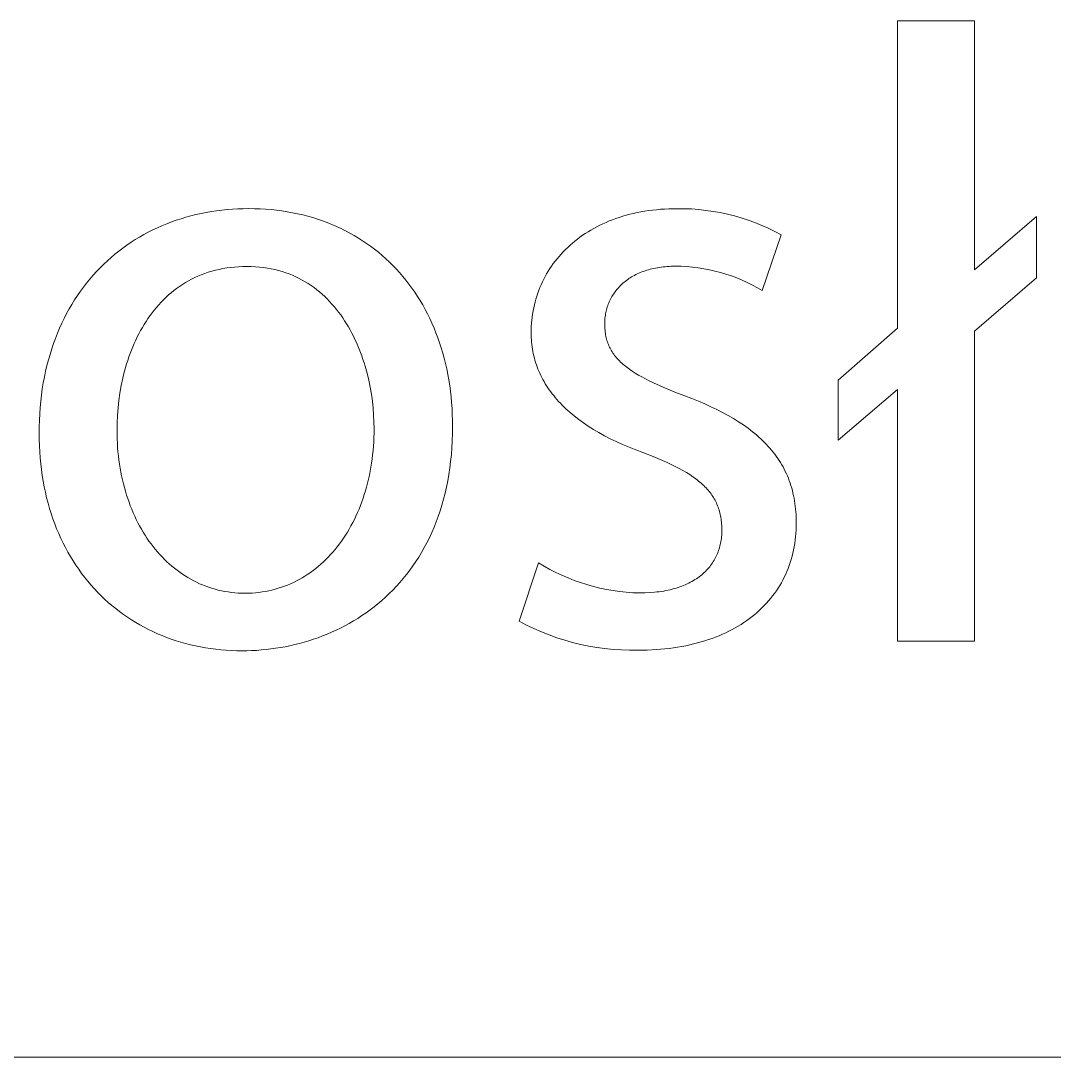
# Model space of a CAD drawing. Header units: millimetres. Extents: x -1519 to 3497, y -297 to 3208.
# Drawn here: x 2521.1 to 2580.5, y -296.8 to -237.2 of the extents above; entities that cross this region are included whole.
import ezdxf

# ---------------------------------------------------------------- set-up
doc = ezdxf.new("R2010")
doc.units = ezdxf.units.MM
doc.header["$MEASUREMENT"] = 0
doc.layers.add('Domyślny', color=7, linetype='Continuous', true_color=0x000000)

msp = doc.modelspace()

# ---------------------------------------------------------------- linework, layer by layer
at = {"layer": 'Domyślny', "color": 18, "lineweight": 15, "true_color": 0x000000}
for p, q in [((2571.491, -254.884), (2571.491, -237.211)), ((2571.491, -237.211), (2575.918, -237.211)), ((2575.918, -237.211), (2575.918, -251.526)), ((2530.897, -248.423), (2531.186, -248.352)), ((2531.186, -248.352), (2531.477, -248.287)), ((2531.477, -248.287), (2531.771, -248.229)), ((2531.771, -248.229), (2532.068, -248.177)), ((2532.068, -248.177), (2532.368, -248.133)), ((2532.368, -248.133), (2532.67, -248.095)), ((2532.67, -248.095), (2532.975, -248.064)), ((2532.975, -248.064), (2533.282, -248.039)), ((2533.282, -248.039), (2533.591, -248.022)), ((2533.591, -248.022), (2533.903, -248.012)), ((2533.903, -248.012), (2534.217, -248.008)), ((2534.217, -248.008), (2534.542, -248.012)), ((2534.542, -248.012), (2534.865, -248.023)), ((2534.865, -248.023), (2535.184, -248.041)), ((2535.184, -248.041), (2535.499, -248.067)), ((2535.499, -248.067), (2535.811, -248.1)), ((2535.811, -248.1), (2536.119, -248.14)), ((2536.119, -248.14), (2536.424, -248.187)), ((2536.424, -248.187), (2536.725, -248.241)), ((2536.725, -248.241), (2537.022, -248.302)), ((2537.022, -248.302), (2537.315, -248.37)), ((2555.904, -248.388), (2556.11, -248.333)), ((2556.11, -248.333), (2556.318, -248.283)), ((2556.318, -248.283), (2556.53, -248.236)), ((2556.53, -248.236), (2556.745, -248.194)), ((2556.745, -248.194), (2556.963, -248.156)), ((2556.963, -248.156), (2557.185, -248.122)), ((2557.185, -248.122), (2557.41, -248.093)), ((2557.41, -248.093), (2557.638, -248.068)), ((2557.638, -248.068), (2557.869, -248.047)), ((2557.869, -248.047), (2558.103, -248.031)), ((2558.103, -248.031), (2558.341, -248.019)), ((2558.341, -248.019), (2558.581, -248.012)), ((2558.581, -248.012), (2558.825, -248.01)), ((2558.825, -248.01), (2559.241, -248.012)), ((2559.241, -248.012), (2559.656, -248.029)), ((2559.656, -248.029), (2560.07, -248.06)), ((2560.07, -248.06), (2560.483, -248.106)), ((2560.483, -248.106), (2560.895, -248.165)), ((2560.895, -248.165), (2561.304, -248.239)), ((2561.304, -248.239), (2561.71, -248.326)), ((2561.71, -248.326), (2562.113, -248.427)), ((2529.233, -248.99), (2529.502, -248.879)), ((2529.502, -248.879), (2529.775, -248.775)), ((2529.775, -248.775), (2530.05, -248.677)), ((2530.05, -248.677), (2530.33, -248.586)), ((2530.33, -248.586), (2530.612, -248.501)), ((2530.612, -248.501), (2530.897, -248.423)), ((2537.315, -248.37), (2537.605, -248.444)), ((2537.605, -248.444), (2537.89, -248.526)), ((2537.89, -248.526), (2538.172, -248.614)), ((2538.172, -248.614), (2538.449, -248.709)), ((2538.449, -248.709), (2538.723, -248.81)), ((2538.723, -248.81), (2538.992, -248.918)), ((2538.992, -248.918), (2539.257, -249.032)), ((2554.212, -249.05), (2554.386, -248.961)), ((2554.386, -248.961), (2554.563, -248.877)), ((2554.563, -248.877), (2554.744, -248.796)), ((2554.744, -248.796), (2554.929, -248.718)), ((2554.929, -248.718), (2555.117, -248.645)), ((2555.117, -248.645), (2555.309, -248.575)), ((2555.309, -248.575), (2555.504, -248.508)), ((2555.504, -248.508), (2555.703, -248.446)), ((2555.703, -248.446), (2555.904, -248.388)), ((2562.113, -248.427), (2562.513, -248.543)), ((2562.513, -248.543), (2562.908, -248.671)), ((2562.908, -248.671), (2563.298, -248.813)), ((2563.298, -248.813), (2563.684, -248.969)), ((2575.918, -251.526), (2579.476, -248.453)), ((2579.476, -248.453), (2579.476, -251.977)), ((2527.944, -249.64), (2528.194, -249.497)), ((2528.194, -249.497), (2528.448, -249.361)), ((2528.448, -249.361), (2528.706, -249.231)), ((2528.706, -249.231), (2528.968, -249.107)), ((2528.968, -249.107), (2529.233, -248.99)), ((2539.257, -249.032), (2539.518, -249.153)), ((2539.518, -249.153), (2539.774, -249.28)), ((2539.774, -249.28), (2540.027, -249.413)), ((2540.027, -249.413), (2540.274, -249.552)), ((2540.274, -249.552), (2540.517, -249.698)), ((2553.243, -249.648), (2553.395, -249.541)), ((2553.395, -249.541), (2553.551, -249.436)), ((2553.551, -249.436), (2553.711, -249.334)), ((2553.711, -249.334), (2553.874, -249.236)), ((2553.874, -249.236), (2554.041, -249.141)), ((2554.041, -249.141), (2554.212, -249.05)), ((2563.684, -248.969), (2564.064, -249.137)), ((2564.805, -249.513), (2563.719, -252.72)), ((2564.064, -249.137), (2564.437, -249.319)), ((2564.437, -249.319), (2564.805, -249.513)), ((2526.984, -250.273), (2527.217, -250.106)), ((2527.217, -250.106), (2527.455, -249.944)), ((2527.455, -249.944), (2527.697, -249.789)), ((2527.697, -249.789), (2527.944, -249.64)), ((2540.517, -249.698), (2540.756, -249.849)), ((2540.756, -249.849), (2540.99, -250.007)), ((2540.99, -250.007), (2541.219, -250.17)), ((2552.538, -250.233), (2552.672, -250.11)), ((2552.672, -250.11), (2552.809, -249.99)), ((2552.809, -249.99), (2552.95, -249.873)), ((2552.95, -249.873), (2553.095, -249.759)), ((2553.095, -249.759), (2553.243, -249.648)), ((2526.309, -250.813), (2526.53, -250.627)), ((2526.53, -250.627), (2526.754, -250.447)), ((2526.754, -250.447), (2526.984, -250.273)), ((2541.219, -250.17), (2541.444, -250.34)), ((2541.444, -250.34), (2541.664, -250.515)), ((2541.664, -250.515), (2541.879, -250.696)), ((2541.879, -250.696), (2542.089, -250.883)), ((2552.044, -250.752), (2552.161, -250.618)), ((2552.161, -250.618), (2552.283, -250.487)), ((2552.283, -250.487), (2552.409, -250.359)), ((2552.409, -250.359), (2552.538, -250.233)), ((2525.677, -251.407), (2525.883, -251.203)), ((2525.883, -251.203), (2526.094, -251.005)), ((2526.094, -251.005), (2526.309, -250.813)), ((2533.637, -251.346), (2533.403, -251.364)), ((2533.874, -251.336), (2533.637, -251.346)), ((2534.117, -251.332), (2533.874, -251.336)), ((2534.359, -251.336), (2534.117, -251.332)), ((2534.597, -251.347), (2534.359, -251.336)), ((2542.089, -250.883), (2542.294, -251.075)), ((2542.294, -251.075), (2542.495, -251.273)), ((2542.495, -251.273), (2542.69, -251.476)), ((2551.515, -251.457), (2551.612, -251.312)), ((2551.612, -251.312), (2551.714, -251.168)), ((2551.714, -251.168), (2551.82, -251.027)), ((2551.82, -251.027), (2551.93, -250.888)), ((2551.93, -250.888), (2552.044, -250.752)), ((2558.132, -251.344), (2558.019, -251.356)), ((2558.247, -251.335), (2558.132, -251.344)), ((2558.364, -251.327), (2558.247, -251.335)), ((2558.482, -251.322), (2558.364, -251.327)), ((2558.603, -251.318), (2558.482, -251.322)), ((2558.725, -251.317), (2558.603, -251.318)), ((2559.053, -251.323), (2558.725, -251.317)), ((2559.381, -251.34), (2559.053, -251.323)), ((2559.708, -251.369), (2559.381, -251.34)), ((2525.089, -252.055), (2525.28, -251.834)), ((2525.28, -251.834), (2525.476, -251.618)), ((2525.476, -251.618), (2525.677, -251.407)), ((2531.301, -251.887), (2531.114, -251.972)), ((2531.492, -251.808), (2531.301, -251.887)), ((2531.688, -251.734), (2531.492, -251.808)), ((2531.887, -251.667), (2531.688, -251.734)), ((2532.091, -251.605), (2531.887, -251.667)), ((2532.299, -251.549), (2532.091, -251.605)), ((2532.512, -251.499), (2532.299, -251.549)), ((2532.728, -251.455), (2532.512, -251.499)), ((2532.949, -251.418), (2532.728, -251.455)), ((2533.174, -251.388), (2532.949, -251.418)), ((2533.403, -251.364), (2533.174, -251.388)), ((2534.831, -251.366), (2534.597, -251.347)), ((2535.06, -251.392), (2534.831, -251.366)), ((2535.285, -251.425), (2535.06, -251.392)), ((2535.505, -251.464), (2535.285, -251.425)), ((2535.72, -251.511), (2535.505, -251.464)), ((2535.931, -251.564), (2535.72, -251.511)), ((2536.138, -251.624), (2535.931, -251.564)), ((2536.34, -251.69), (2536.138, -251.624)), ((2536.538, -251.762), (2536.34, -251.69)), ((2536.732, -251.84), (2536.538, -251.762)), ((2536.921, -251.924), (2536.732, -251.84)), ((2537.106, -252.014), (2536.921, -251.924)), ((2542.69, -251.476), (2542.88, -251.685)), ((2542.88, -251.685), (2543.065, -251.899)), ((2543.065, -251.899), (2543.244, -252.119)), ((2551.165, -252.063), (2551.246, -251.909)), ((2551.246, -251.909), (2551.331, -251.756)), ((2551.331, -251.756), (2551.421, -251.606)), ((2551.421, -251.606), (2551.515, -251.457)), ((2556.209, -251.935), (2556.132, -251.982)), ((2556.288, -251.889), (2556.209, -251.935)), ((2556.368, -251.845), (2556.288, -251.889)), ((2556.451, -251.802), (2556.368, -251.845)), ((2556.535, -251.761), (2556.451, -251.802)), ((2556.621, -251.721), (2556.535, -251.761)), ((2556.709, -251.684), (2556.621, -251.721)), ((2556.799, -251.648), (2556.709, -251.684)), ((2556.891, -251.613), (2556.799, -251.648)), ((2556.984, -251.581), (2556.891, -251.613)), ((2557.079, -251.55), (2556.984, -251.581)), ((2557.177, -251.521), (2557.079, -251.55)), ((2557.275, -251.493), (2557.177, -251.521)), ((2557.376, -251.468), (2557.275, -251.493)), ((2557.479, -251.444), (2557.376, -251.468)), ((2557.583, -251.423), (2557.479, -251.444)), ((2557.689, -251.403), (2557.583, -251.423)), ((2557.797, -251.385), (2557.689, -251.403)), ((2557.907, -251.37), (2557.797, -251.385)), ((2558.019, -251.356), (2557.907, -251.37)), ((2560.034, -251.408), (2559.708, -251.369)), ((2560.358, -251.459), (2560.034, -251.408)), ((2560.681, -251.52), (2560.358, -251.459)), ((2561.001, -251.593), (2560.681, -251.52)), ((2561.318, -251.676), (2561.001, -251.593)), ((2561.633, -251.77), (2561.318, -251.676)), ((2561.944, -251.875), (2561.633, -251.77)), ((2562.251, -251.99), (2561.944, -251.875)), ((2524.547, -252.756), (2524.722, -252.517)), ((2524.722, -252.517), (2524.903, -252.283)), ((2524.903, -252.283), (2525.089, -252.055)), ((2530.238, -252.476), (2530.075, -252.592)), ((2530.405, -252.365), (2530.238, -252.476)), ((2530.576, -252.259), (2530.405, -252.365)), ((2530.751, -252.158), (2530.576, -252.259)), ((2530.93, -252.063), (2530.751, -252.158)), ((2531.114, -251.972), (2530.93, -252.063)), ((2537.286, -252.11), (2537.106, -252.014)), ((2537.463, -252.211), (2537.286, -252.11)), ((2537.635, -252.317), (2537.463, -252.211)), ((2537.803, -252.429), (2537.635, -252.317)), ((2537.967, -252.545), (2537.803, -252.429)), ((2543.244, -252.119), (2543.419, -252.344)), ((2543.419, -252.344), (2543.588, -252.574)), ((2550.946, -252.54), (2551.015, -252.379)), ((2551.015, -252.379), (2551.087, -252.22)), ((2551.087, -252.22), (2551.165, -252.063)), ((2555.47, -252.533), (2555.414, -252.595)), ((2555.527, -252.472), (2555.47, -252.533)), ((2555.587, -252.412), (2555.527, -252.472)), ((2555.648, -252.354), (2555.587, -252.412)), ((2555.712, -252.296), (2555.648, -252.354)), ((2555.777, -252.241), (2555.712, -252.296)), ((2555.844, -252.186), (2555.777, -252.241)), ((2555.914, -252.133), (2555.844, -252.186)), ((2555.985, -252.081), (2555.914, -252.133)), ((2556.058, -252.031), (2555.985, -252.081)), ((2556.132, -251.982), (2556.058, -252.031)), ((2562.554, -252.116), (2562.251, -251.99)), ((2562.853, -252.252), (2562.554, -252.116)), ((2563.147, -252.398), (2562.853, -252.252)), ((2563.436, -252.555), (2563.147, -252.398)), ((2579.476, -251.977), (2575.918, -255.051)), ((2524.213, -253.253), (2524.378, -253.002)), ((2524.378, -253.002), (2524.547, -252.756)), ((2529.464, -253.102), (2529.321, -253.24)), ((2529.611, -252.968), (2529.464, -253.102)), ((2529.762, -252.838), (2529.611, -252.968)), ((2529.917, -252.713), (2529.762, -252.838)), ((2530.075, -252.592), (2529.917, -252.713)), ((2538.126, -252.666), (2537.967, -252.545)), ((2538.282, -252.793), (2538.126, -252.666)), ((2538.433, -252.923), (2538.282, -252.793)), ((2538.581, -253.058), (2538.433, -252.923)), ((2538.724, -253.198), (2538.581, -253.058)), ((2543.588, -252.574), (2543.751, -252.809)), ((2543.751, -252.809), (2543.91, -253.049)), ((2543.91, -253.049), (2544.062, -253.294)), ((2550.714, -253.201), (2550.765, -253.033)), ((2550.765, -253.033), (2550.821, -252.867)), ((2550.821, -252.867), (2550.881, -252.702)), ((2550.881, -252.702), (2550.946, -252.54)), ((2555.079, -253.064), (2555.039, -253.135)), ((2555.121, -252.993), (2555.079, -253.064)), ((2555.165, -252.924), (2555.121, -252.993)), ((2555.211, -252.856), (2555.165, -252.924)), ((2555.258, -252.789), (2555.211, -252.856)), ((2555.308, -252.724), (2555.258, -252.789)), ((2555.36, -252.659), (2555.308, -252.724)), ((2555.414, -252.595), (2555.36, -252.659)), ((2563.719, -252.72), (2563.436, -252.555)), ((2523.902, -253.772), (2524.055, -253.509)), ((2524.055, -253.509), (2524.213, -253.253)), ((2528.915, -253.68), (2528.788, -253.835)), ((2529.047, -253.53), (2528.915, -253.68)), ((2529.182, -253.383), (2529.047, -253.53)), ((2529.321, -253.24), (2529.182, -253.383)), ((2538.863, -253.342), (2538.724, -253.198)), ((2538.998, -253.489), (2538.863, -253.342)), ((2539.13, -253.641), (2538.998, -253.489)), ((2539.257, -253.796), (2539.13, -253.641)), ((2544.062, -253.294), (2544.209, -253.544)), ((2544.209, -253.544), (2544.351, -253.799)), ((2550.551, -253.888), (2550.585, -253.714)), ((2550.585, -253.714), (2550.624, -253.541)), ((2550.624, -253.541), (2550.667, -253.37)), ((2550.667, -253.37), (2550.714, -253.201)), ((2554.815, -253.658), (2554.792, -253.737)), ((2554.841, -253.581), (2554.815, -253.658)), ((2554.869, -253.504), (2554.841, -253.581)), ((2554.899, -253.429), (2554.869, -253.504)), ((2554.931, -253.354), (2554.899, -253.429)), ((2554.965, -253.28), (2554.931, -253.354)), ((2555.001, -253.207), (2554.965, -253.28)), ((2555.039, -253.135), (2555.001, -253.207)), ((2523.479, -254.593), (2523.614, -254.313)), ((2523.614, -254.313), (2523.755, -254.04)), ((2523.755, -254.04), (2523.902, -253.772)), ((2528.429, -254.32), (2528.317, -254.489)), ((2528.545, -254.155), (2528.429, -254.32)), ((2528.664, -253.993), (2528.545, -254.155)), ((2528.788, -253.835), (2528.664, -253.993)), ((2539.38, -253.955), (2539.257, -253.796)), ((2539.5, -254.117), (2539.38, -253.955)), ((2539.615, -254.283), (2539.5, -254.117)), ((2539.727, -254.452), (2539.615, -254.283)), ((2544.351, -253.799), (2544.487, -254.059)), ((2544.487, -254.059), (2544.617, -254.324)), ((2544.617, -254.324), (2544.741, -254.593)), ((2550.476, -254.418), (2550.497, -254.24)), ((2550.497, -254.24), (2550.522, -254.063)), ((2550.522, -254.063), (2550.551, -253.888)), ((2554.682, -254.304), (2554.675, -254.387)), ((2554.692, -254.221), (2554.682, -254.304)), ((2554.703, -254.139), (2554.692, -254.221)), ((2554.717, -254.057), (2554.703, -254.139)), ((2554.732, -253.976), (2554.717, -254.057)), ((2554.75, -253.895), (2554.732, -253.976)), ((2554.77, -253.816), (2554.75, -253.895)), ((2554.792, -253.737), (2554.77, -253.816)), ((2523.227, -255.168), (2523.35, -254.878)), ((2523.35, -254.878), (2523.479, -254.593)), ((2528.104, -254.836), (2528.004, -255.014)), ((2528.209, -254.661), (2528.104, -254.836)), ((2528.317, -254.489), (2528.209, -254.661)), ((2539.835, -254.623), (2539.727, -254.452)), ((2539.939, -254.798), (2539.835, -254.623)), ((2540.039, -254.976), (2539.939, -254.798)), ((2544.741, -254.593), (2544.859, -254.867)), ((2544.859, -254.867), (2544.972, -255.146)), ((2550.442, -254.96), (2550.449, -254.778)), ((2550.449, -254.778), (2550.46, -254.598)), ((2550.46, -254.598), (2550.476, -254.418)), ((2554.667, -254.556), (2554.666, -254.641)), ((2554.666, -254.641), (2554.667, -254.734)), ((2554.67, -254.472), (2554.667, -254.556)), ((2554.667, -254.734), (2554.67, -254.826)), ((2554.675, -254.387), (2554.67, -254.472)), ((2554.67, -254.826), (2554.675, -254.916)), ((2554.675, -254.916), (2554.683, -255.005)), ((2568.084, -257.857), (2571.491, -254.884)), ((2523.001, -255.765), (2523.111, -255.464)), ((2523.111, -255.464), (2523.227, -255.168)), ((2527.813, -255.378), (2527.724, -255.565)), ((2527.907, -255.195), (2527.813, -255.378)), ((2528.004, -255.014), (2527.907, -255.195)), ((2540.136, -255.155), (2540.039, -254.976)), ((2540.229, -255.338), (2540.136, -255.155)), ((2540.318, -255.522), (2540.229, -255.338)), ((2544.972, -255.146), (2545.078, -255.429)), ((2545.078, -255.429), (2545.179, -255.716)), ((2550.44, -255.142), (2550.442, -254.96)), ((2550.441, -255.278), (2550.44, -255.142)), ((2550.446, -255.413), (2550.441, -255.278)), ((2550.453, -255.548), (2550.446, -255.413)), ((2554.683, -255.005), (2554.692, -255.092)), ((2554.692, -255.092), (2554.704, -255.178)), ((2554.704, -255.178), (2554.718, -255.262)), ((2554.718, -255.262), (2554.734, -255.345)), ((2554.734, -255.345), (2554.752, -255.426)), ((2554.752, -255.426), (2554.772, -255.507)), ((2554.772, -255.507), (2554.794, -255.586)), ((2575.918, -255.051), (2575.918, -272.857)), ((2522.8, -256.384), (2522.897, -256.072)), ((2522.897, -256.072), (2523.001, -255.765)), ((2527.556, -255.945), (2527.478, -256.139)), ((2527.638, -255.754), (2527.556, -255.945)), ((2527.724, -255.565), (2527.638, -255.754)), ((2540.403, -255.709), (2540.318, -255.522)), ((2540.485, -255.898), (2540.403, -255.709)), ((2540.563, -256.089), (2540.485, -255.898)), ((2540.638, -256.281), (2540.563, -256.089)), ((2545.179, -255.716), (2545.273, -256.008)), ((2545.273, -256.008), (2545.362, -256.304)), ((2550.464, -255.681), (2550.453, -255.548)), ((2550.478, -255.814), (2550.464, -255.681)), ((2550.494, -255.946), (2550.478, -255.814)), ((2550.514, -256.078), (2550.494, -255.946)), ((2550.537, -256.208), (2550.514, -256.078)), ((2554.794, -255.586), (2554.819, -255.663)), ((2554.819, -255.663), (2554.846, -255.74)), ((2554.846, -255.74), (2554.875, -255.815)), ((2554.875, -255.815), (2554.906, -255.889)), ((2554.906, -255.889), (2554.94, -255.962)), ((2554.94, -255.962), (2554.975, -256.034)), ((2554.975, -256.034), (2555.013, -256.105)), ((2555.013, -256.105), (2555.053, -256.175)), ((2522.626, -257.025), (2522.709, -256.702)), ((2522.709, -256.702), (2522.8, -256.384)), ((2527.332, -256.533), (2527.265, -256.733)), ((2527.403, -256.335), (2527.332, -256.533)), ((2527.478, -256.139), (2527.403, -256.335)), ((2540.709, -256.475), (2540.638, -256.281)), ((2540.776, -256.67), (2540.709, -256.475)), ((2540.84, -256.867), (2540.776, -256.67)), ((2545.362, -256.304), (2545.444, -256.605)), ((2545.444, -256.605), (2545.52, -256.909)), ((2550.563, -256.338), (2550.537, -256.208)), ((2550.592, -256.467), (2550.563, -256.338)), ((2550.624, -256.595), (2550.592, -256.467)), ((2550.659, -256.722), (2550.624, -256.595)), ((2555.053, -256.175), (2555.096, -256.244)), ((2555.096, -256.244), (2555.14, -256.312)), ((2555.14, -256.312), (2555.187, -256.379)), ((2555.187, -256.379), (2555.236, -256.445)), ((2555.236, -256.445), (2555.288, -256.51)), ((2555.288, -256.51), (2555.341, -256.575)), ((2555.341, -256.575), (2555.397, -256.638)), ((2555.397, -256.638), (2555.455, -256.701)), ((2555.455, -256.701), (2555.516, -256.763)), ((2522.549, -257.353), (2522.626, -257.025)), ((2527.14, -257.138), (2527.084, -257.343)), ((2527.201, -256.935), (2527.14, -257.138)), ((2527.265, -256.733), (2527.201, -256.935)), ((2540.9, -257.065), (2540.84, -256.867)), ((2541.011, -257.463), (2540.9, -257.065)), ((2545.52, -256.909), (2545.589, -257.218)), ((2545.589, -257.218), (2545.653, -257.531)), ((2550.698, -256.849), (2550.659, -256.722)), ((2550.739, -256.974), (2550.698, -256.849)), ((2550.783, -257.099), (2550.739, -256.974)), ((2550.831, -257.223), (2550.783, -257.099)), ((2550.882, -257.346), (2550.831, -257.223)), ((2555.516, -256.763), (2555.578, -256.825)), ((2555.578, -256.825), (2555.644, -256.885)), ((2555.644, -256.885), (2555.711, -256.945)), ((2555.711, -256.945), (2555.781, -257.005)), ((2555.781, -257.005), (2555.853, -257.064)), ((2555.853, -257.064), (2555.927, -257.122)), ((2555.927, -257.122), (2556.004, -257.18)), ((2556.004, -257.18), (2556.083, -257.237)), ((2556.083, -257.237), (2556.248, -257.35)), ((2522.415, -258.025), (2522.478, -257.686)), ((2522.478, -257.686), (2522.549, -257.353)), ((2526.981, -257.758), (2526.892, -258.178)), ((2527.031, -257.55), (2526.981, -257.758)), ((2527.084, -257.343), (2527.031, -257.55)), ((2541.107, -257.864), (2541.011, -257.463)), ((2541.191, -258.267), (2541.107, -257.864)), ((2545.653, -257.531), (2545.709, -257.848)), ((2545.709, -257.848), (2545.76, -258.168)), ((2550.936, -257.468), (2550.882, -257.346)), ((2550.992, -257.59), (2550.936, -257.468)), ((2551.052, -257.71), (2550.992, -257.59)), ((2551.116, -257.83), (2551.052, -257.71)), ((2551.182, -257.948), (2551.116, -257.83)), ((2556.248, -257.35), (2556.422, -257.462)), ((2556.422, -257.462), (2556.607, -257.572)), ((2556.607, -257.572), (2556.8, -257.681)), ((2556.8, -257.681), (2557.004, -257.789)), ((2557.004, -257.789), (2557.217, -257.897)), ((2557.217, -257.897), (2557.672, -258.112)), ((2568.084, -261.314), (2568.084, -257.857)), ((2522.311, -258.718), (2522.359, -258.369)), ((2522.359, -258.369), (2522.415, -258.025)), ((2526.892, -258.178), (2526.818, -258.602)), ((2541.26, -258.67), (2541.191, -258.267)), ((2545.76, -258.168), (2545.804, -258.493)), ((2545.804, -258.493), (2545.841, -258.822)), ((2551.251, -258.066), (2551.182, -257.948)), ((2551.324, -258.183), (2551.251, -258.066)), ((2551.4, -258.299), (2551.324, -258.183)), ((2551.479, -258.414), (2551.4, -258.299)), ((2551.561, -258.528), (2551.479, -258.414)), ((2557.672, -258.112), (2558.167, -258.327)), ((2558.167, -258.327), (2558.701, -258.545)), ((2571.491, -258.408), (2568.084, -261.314)), ((2571.491, -272.857), (2571.491, -258.408)), ((2522.235, -259.432), (2522.269, -259.073)), ((2522.269, -259.073), (2522.311, -258.718)), ((2526.757, -259.03), (2526.71, -259.459)), ((2526.818, -258.602), (2526.757, -259.03)), ((2541.317, -259.073), (2541.26, -258.67)), ((2541.361, -259.473), (2541.317, -259.073)), ((2545.841, -258.822), (2545.871, -259.154)), ((2551.646, -258.641), (2551.561, -258.528)), ((2551.734, -258.754), (2551.646, -258.641)), ((2551.826, -258.865), (2551.734, -258.754)), ((2551.92, -258.975), (2551.826, -258.865)), ((2552.018, -259.085), (2551.92, -258.975)), ((2552.119, -259.193), (2552.018, -259.085)), ((2558.701, -258.545), (2559.276, -258.767)), ((2559.276, -258.767), (2559.666, -258.918)), ((2559.666, -258.918), (2560.044, -259.071)), ((2560.044, -259.071), (2560.41, -259.228)), ((2522.208, -259.796), (2522.235, -259.432)), ((2526.71, -259.459), (2526.677, -259.89)), ((2541.392, -259.871), (2541.361, -259.473)), ((2545.871, -259.154), (2545.895, -259.49)), ((2545.895, -259.49), (2545.912, -259.829)), ((2552.223, -259.3), (2552.119, -259.193)), ((2552.331, -259.407), (2552.223, -259.3)), ((2552.441, -259.512), (2552.331, -259.407)), ((2552.555, -259.616), (2552.441, -259.512)), ((2552.672, -259.72), (2552.555, -259.616)), ((2560.41, -259.228), (2560.764, -259.389)), ((2560.764, -259.389), (2561.106, -259.554)), ((2561.106, -259.554), (2561.436, -259.722)), ((2522.177, -260.541), (2522.189, -260.166)), ((2522.189, -260.166), (2522.208, -259.796)), ((2526.677, -259.89), (2526.657, -260.322)), ((2541.41, -260.265), (2541.392, -259.871)), ((2541.416, -260.653), (2541.41, -260.265)), ((2545.912, -259.829), (2545.923, -260.173)), ((2545.923, -260.173), (2545.926, -260.519)), ((2552.792, -259.822), (2552.672, -259.72)), ((2552.916, -259.923), (2552.792, -259.822)), ((2553.172, -260.123), (2552.916, -259.923)), ((2553.442, -260.318), (2553.172, -260.123)), ((2561.436, -259.722), (2561.753, -259.895)), ((2561.753, -259.895), (2562.058, -260.072)), ((2562.058, -260.072), (2562.351, -260.254)), ((2562.351, -260.254), (2562.632, -260.44)), ((2522.173, -260.92), (2522.177, -260.541)), ((2526.657, -260.322), (2526.65, -260.753)), ((2526.65, -260.753), (2526.652, -261.002)), ((2541.414, -260.909), (2541.416, -260.653)), ((2545.926, -260.519), (2545.922, -260.936)), ((2553.724, -260.509), (2553.442, -260.318)), ((2554.019, -260.695), (2553.724, -260.509)), ((2554.328, -260.878), (2554.019, -260.695)), ((2562.632, -260.44), (2562.901, -260.632)), ((2562.901, -260.632), (2563.031, -260.729)), ((2563.031, -260.729), (2563.157, -260.828)), ((2563.157, -260.828), (2563.281, -260.928)), ((2522.177, -261.278), (2522.173, -260.92)), ((2522.188, -261.632), (2522.177, -261.278)), ((2526.652, -261.002), (2526.659, -261.249)), ((2526.659, -261.249), (2526.67, -261.494)), ((2541.379, -261.662), (2541.395, -261.413)), ((2541.395, -261.413), (2541.407, -261.162)), ((2541.407, -261.162), (2541.414, -260.909)), ((2545.908, -261.346), (2545.886, -261.748)), ((2545.922, -260.936), (2545.908, -261.346)), ((2554.649, -261.055), (2554.328, -260.878)), ((2554.984, -261.228), (2554.649, -261.055)), ((2555.331, -261.397), (2554.984, -261.228)), ((2555.692, -261.561), (2555.331, -261.397)), ((2563.281, -260.928), (2563.401, -261.03)), ((2563.401, -261.03), (2563.519, -261.132)), ((2563.519, -261.132), (2563.633, -261.237)), ((2563.633, -261.237), (2563.744, -261.342)), ((2563.744, -261.342), (2563.852, -261.449)), ((2563.852, -261.449), (2563.958, -261.557)), ((2522.206, -261.982), (2522.188, -261.632)), ((2522.232, -262.327), (2522.206, -261.982)), ((2526.67, -261.494), (2526.685, -261.736)), ((2526.685, -261.736), (2526.705, -261.977)), ((2526.705, -261.977), (2526.729, -262.215)), ((2541.334, -262.152), (2541.359, -261.908)), ((2541.359, -261.908), (2541.379, -261.662)), ((2545.886, -261.748), (2545.855, -262.142)), ((2556.066, -261.72), (2555.692, -261.561)), ((2556.453, -261.875), (2556.066, -261.72)), ((2556.854, -262.024), (2556.453, -261.875)), ((2557.444, -262.25), (2556.854, -262.024)), ((2563.958, -261.557), (2564.059, -261.667)), ((2564.059, -261.667), (2564.158, -261.779)), ((2564.158, -261.779), (2564.254, -261.892)), ((2564.254, -261.892), (2564.347, -262.006)), ((2564.347, -262.006), (2564.436, -262.122)), ((2522.265, -262.668), (2522.232, -262.327)), ((2526.729, -262.215), (2526.758, -262.451)), ((2526.758, -262.451), (2526.79, -262.685)), ((2541.234, -262.868), (2541.272, -262.632)), ((2541.272, -262.632), (2541.305, -262.394)), ((2541.305, -262.394), (2541.334, -262.152)), ((2545.815, -262.53), (2545.767, -262.91)), ((2545.855, -262.142), (2545.815, -262.53)), ((2557.989, -262.475), (2557.444, -262.25)), ((2558.245, -262.588), (2557.989, -262.475)), ((2558.489, -262.702), (2558.245, -262.588)), ((2564.436, -262.122), (2564.523, -262.239)), ((2564.523, -262.239), (2564.606, -262.358)), ((2564.606, -262.358), (2564.686, -262.479)), ((2564.686, -262.479), (2564.764, -262.601)), ((2564.764, -262.601), (2564.838, -262.725)), ((2522.304, -263.004), (2522.265, -262.668)), ((2522.351, -263.336), (2522.304, -263.004)), ((2526.79, -262.685), (2526.827, -262.916)), ((2526.827, -262.916), (2526.868, -263.145)), ((2526.868, -263.145), (2526.913, -263.371)), ((2541.146, -263.332), (2541.192, -263.102)), ((2541.192, -263.102), (2541.234, -262.868)), ((2545.767, -262.91), (2545.711, -263.283)), ((2558.722, -262.817), (2558.489, -262.702)), ((2558.945, -262.933), (2558.722, -262.817)), ((2559.157, -263.05), (2558.945, -262.933)), ((2559.358, -263.168), (2559.157, -263.05)), ((2559.549, -263.288), (2559.358, -263.168)), ((2564.838, -262.725), (2564.908, -262.851)), ((2564.908, -262.851), (2564.976, -262.978)), ((2564.976, -262.978), (2565.041, -263.107)), ((2565.041, -263.107), (2565.102, -263.238)), ((2565.102, -263.238), (2565.161, -263.371)), ((2522.404, -263.663), (2522.351, -263.336)), ((2522.465, -263.986), (2522.404, -263.663)), ((2526.913, -263.371), (2526.962, -263.595)), ((2526.962, -263.595), (2527.015, -263.816)), ((2527.015, -263.816), (2527.072, -264.035)), ((2540.983, -264.007), (2541.041, -263.785)), ((2541.041, -263.785), (2541.095, -263.56)), ((2541.095, -263.56), (2541.146, -263.332)), ((2545.647, -263.649), (2545.575, -264.007)), ((2545.711, -263.283), (2545.647, -263.649)), ((2559.73, -263.41), (2559.549, -263.288)), ((2559.817, -263.472), (2559.73, -263.41)), ((2559.901, -263.534), (2559.817, -263.472)), ((2559.982, -263.596), (2559.901, -263.534)), ((2560.061, -263.659), (2559.982, -263.596)), ((2560.138, -263.723), (2560.061, -263.659)), ((2560.212, -263.788), (2560.138, -263.723)), ((2560.284, -263.853), (2560.212, -263.788)), ((2560.353, -263.918), (2560.284, -263.853)), ((2565.161, -263.371), (2565.216, -263.505)), ((2565.216, -263.505), (2565.268, -263.641)), ((2565.268, -263.641), (2565.317, -263.779)), ((2565.317, -263.779), (2565.363, -263.919)), ((2522.532, -264.304), (2522.465, -263.986)), ((2522.605, -264.618), (2522.532, -264.304)), ((2527.072, -264.035), (2527.133, -264.25)), ((2527.133, -264.25), (2527.197, -264.463)), ((2540.784, -264.654), (2540.854, -264.442)), ((2540.854, -264.442), (2540.92, -264.226)), ((2540.92, -264.226), (2540.983, -264.007)), ((2545.495, -264.359), (2545.408, -264.703)), ((2545.575, -264.007), (2545.495, -264.359)), ((2560.42, -263.985), (2560.353, -263.918)), ((2560.485, -264.052), (2560.42, -263.985)), ((2560.547, -264.119), (2560.485, -264.052)), ((2560.607, -264.188), (2560.547, -264.119)), ((2560.664, -264.257), (2560.607, -264.188)), ((2560.719, -264.327), (2560.664, -264.257)), ((2560.772, -264.398), (2560.719, -264.327)), ((2560.823, -264.469), (2560.772, -264.398)), ((2565.363, -263.919), (2565.406, -264.061)), ((2565.406, -264.061), (2565.445, -264.204)), ((2565.445, -264.204), (2565.482, -264.35)), ((2565.482, -264.35), (2565.515, -264.497)), ((2522.685, -264.927), (2522.605, -264.618)), ((2522.772, -265.231), (2522.685, -264.927)), ((2527.197, -264.463), (2527.266, -264.673)), ((2527.266, -264.673), (2527.338, -264.879)), ((2527.338, -264.879), (2527.414, -265.083)), ((2540.632, -265.07), (2540.71, -264.864)), ((2540.71, -264.864), (2540.784, -264.654)), ((2545.313, -265.04), (2545.21, -265.37)), ((2545.408, -264.703), (2545.313, -265.04)), ((2560.871, -264.542), (2560.823, -264.469)), ((2560.917, -264.615), (2560.871, -264.542)), ((2560.961, -264.69), (2560.917, -264.615)), ((2561.003, -264.765), (2560.961, -264.69)), ((2561.042, -264.841), (2561.003, -264.765)), ((2561.08, -264.918), (2561.042, -264.841)), ((2561.115, -264.997), (2561.08, -264.918)), ((2561.148, -265.076), (2561.115, -264.997)), ((2565.515, -264.497), (2565.545, -264.647)), ((2565.545, -264.647), (2565.572, -264.798)), ((2565.572, -264.798), (2565.596, -264.952)), ((2565.596, -264.952), (2565.616, -265.107)), ((2522.865, -265.53), (2522.772, -265.231)), ((2522.964, -265.825), (2522.865, -265.53)), ((2527.414, -265.083), (2527.494, -265.284)), ((2527.494, -265.284), (2527.577, -265.481)), ((2527.577, -265.481), (2527.664, -265.676)), ((2540.377, -265.67), (2540.466, -265.473)), ((2540.466, -265.473), (2540.551, -265.274)), ((2540.551, -265.274), (2540.632, -265.07)), ((2545.21, -265.37), (2545.101, -265.693)), ((2561.179, -265.156), (2561.148, -265.076)), ((2561.207, -265.237), (2561.179, -265.156)), ((2561.234, -265.32), (2561.207, -265.237)), ((2561.259, -265.403), (2561.234, -265.32)), ((2561.281, -265.488), (2561.259, -265.403)), ((2561.302, -265.574), (2561.281, -265.488)), ((2561.32, -265.661), (2561.302, -265.574)), ((2565.616, -265.107), (2565.634, -265.265)), ((2565.634, -265.265), (2565.648, -265.424)), ((2565.648, -265.424), (2565.659, -265.586)), ((2565.659, -265.586), (2565.667, -265.75)), ((2523.07, -266.114), (2522.964, -265.825)), ((2523.181, -266.399), (2523.07, -266.114)), ((2527.664, -265.676), (2527.755, -265.867)), ((2527.755, -265.867), (2527.849, -266.055)), ((2527.849, -266.055), (2527.946, -266.239)), ((2540.09, -266.238), (2540.189, -266.052)), ((2540.189, -266.052), (2540.285, -265.863)), ((2540.285, -265.863), (2540.377, -265.67)), ((2544.984, -266.009), (2544.861, -266.318)), ((2545.101, -265.693), (2544.984, -266.009)), ((2561.336, -265.749), (2561.32, -265.661)), ((2561.351, -265.838), (2561.336, -265.749)), ((2561.363, -265.929), (2561.351, -265.838)), ((2561.374, -266.021), (2561.363, -265.929)), ((2561.382, -266.114), (2561.374, -266.021)), ((2561.389, -266.209), (2561.382, -266.114)), ((2561.394, -266.305), (2561.389, -266.209)), ((2565.667, -265.75), (2565.672, -265.915)), ((2565.673, -266.083), (2565.671, -266.282)), ((2565.672, -265.915), (2565.673, -266.083)), ((2523.299, -266.679), (2523.181, -266.399)), ((2523.422, -266.953), (2523.299, -266.679)), ((2527.946, -266.239), (2528.047, -266.42)), ((2528.047, -266.42), (2528.152, -266.597)), ((2528.152, -266.597), (2528.26, -266.771)), ((2528.26, -266.771), (2528.371, -266.941)), ((2539.659, -266.945), (2539.771, -266.774)), ((2539.771, -266.774), (2539.881, -266.599)), ((2539.881, -266.599), (2539.987, -266.42)), ((2539.987, -266.42), (2540.09, -266.238)), ((2544.731, -266.621), (2544.594, -266.916)), ((2544.861, -266.318), (2544.731, -266.621)), ((2561.38, -266.869), (2561.387, -266.778)), ((2561.387, -266.778), (2561.393, -266.686)), ((2561.393, -266.686), (2561.396, -266.594)), ((2561.396, -266.402), (2561.394, -266.305)), ((2561.397, -266.501), (2561.396, -266.402)), ((2561.396, -266.594), (2561.397, -266.501)), ((2565.652, -266.674), (2565.635, -266.867)), ((2565.664, -266.479), (2565.652, -266.674)), ((2565.671, -266.282), (2565.664, -266.479)), ((2523.552, -267.223), (2523.422, -266.953)), ((2523.687, -267.488), (2523.552, -267.223)), ((2528.371, -266.941), (2528.485, -267.107)), ((2528.485, -267.107), (2528.603, -267.27)), ((2528.603, -267.27), (2528.723, -267.429)), ((2528.723, -267.429), (2528.847, -267.583)), ((2539.301, -267.435), (2539.423, -267.275)), ((2539.423, -267.275), (2539.543, -267.112)), ((2539.543, -267.112), (2539.659, -266.945)), ((2544.451, -267.204), (2544.302, -267.485)), ((2544.594, -266.916), (2544.451, -267.204)), ((2561.263, -267.486), (2561.286, -267.4)), ((2561.286, -267.4), (2561.307, -267.313)), ((2561.307, -267.313), (2561.326, -267.226)), ((2561.326, -267.226), (2561.343, -267.138)), ((2561.343, -267.138), (2561.357, -267.049)), ((2561.357, -267.049), (2561.37, -266.959)), ((2561.37, -266.959), (2561.38, -266.869)), ((2565.586, -267.248), (2565.555, -267.435)), ((2565.613, -267.059), (2565.586, -267.248)), ((2565.635, -266.867), (2565.613, -267.059)), ((2523.828, -267.747), (2523.687, -267.488)), ((2523.975, -268.001), (2523.828, -267.747)), ((2524.127, -268.25), (2523.975, -268.001)), ((2528.847, -267.583), (2528.974, -267.734)), ((2528.974, -267.734), (2529.104, -267.881)), ((2529.104, -267.881), (2529.237, -268.024)), ((2529.237, -268.024), (2529.373, -268.162)), ((2538.781, -268.032), (2538.916, -267.889)), ((2538.916, -267.889), (2539.047, -267.741)), ((2539.047, -267.741), (2539.176, -267.59)), ((2539.176, -267.59), (2539.301, -267.435)), ((2544.147, -267.759), (2543.986, -268.027)), ((2544.302, -267.485), (2544.147, -267.759)), ((2561.036, -268.06), (2561.075, -267.981)), ((2561.075, -267.981), (2561.112, -267.901)), ((2561.112, -267.901), (2561.147, -267.82)), ((2561.147, -267.82), (2561.179, -267.738)), ((2561.179, -267.738), (2561.209, -267.655)), ((2561.209, -267.655), (2561.237, -267.571)), ((2561.237, -267.571), (2561.263, -267.486)), ((2565.432, -267.984), (2565.382, -268.162)), ((2565.478, -267.803), (2565.432, -267.984)), ((2565.519, -267.62), (2565.478, -267.803)), ((2565.555, -267.435), (2565.519, -267.62)), ((2524.285, -268.494), (2524.127, -268.25)), ((2524.448, -268.732), (2524.285, -268.494)), ((2529.373, -268.162), (2529.512, -268.297)), ((2529.512, -268.297), (2529.654, -268.427)), ((2529.654, -268.427), (2529.799, -268.553)), ((2529.799, -268.553), (2529.947, -268.674)), ((2538.066, -268.682), (2538.215, -268.561)), ((2538.215, -268.561), (2538.361, -268.435)), ((2538.361, -268.435), (2538.504, -268.305)), ((2538.504, -268.305), (2538.644, -268.17)), ((2538.644, -268.17), (2538.781, -268.032)), ((2543.646, -268.541), (2543.467, -268.789)), ((2543.818, -268.288), (2543.646, -268.541)), ((2543.986, -268.027), (2543.818, -268.288)), ((2549.755, -271.713), (2550.857, -268.355)), ((2550.857, -268.355), (2551.186, -268.552)), ((2551.186, -268.552), (2551.522, -268.738)), ((2560.638, -268.652), (2560.696, -268.582)), ((2560.696, -268.582), (2560.752, -268.511)), ((2560.752, -268.511), (2560.805, -268.439)), ((2560.805, -268.439), (2560.856, -268.365)), ((2560.856, -268.365), (2560.904, -268.291)), ((2560.904, -268.291), (2560.95, -268.215)), ((2560.95, -268.215), (2560.994, -268.138)), ((2560.994, -268.138), (2561.036, -268.06)), ((2565.268, -268.513), (2565.204, -268.685)), ((2565.327, -268.339), (2565.268, -268.513)), ((2565.382, -268.162), (2565.327, -268.339)), ((2524.616, -268.966), (2524.448, -268.732)), ((2524.79, -269.193), (2524.616, -268.966)), ((2524.969, -269.415), (2524.79, -269.193)), ((2529.947, -268.674), (2530.097, -268.791)), ((2530.097, -268.791), (2530.25, -268.903)), ((2530.25, -268.903), (2530.406, -269.011)), ((2530.406, -269.011), (2530.564, -269.114)), ((2530.564, -269.114), (2530.725, -269.213)), ((2530.725, -269.213), (2530.888, -269.306)), ((2537.285, -269.219), (2537.446, -269.121)), ((2537.446, -269.121), (2537.605, -269.018)), ((2537.605, -269.018), (2537.762, -268.911)), ((2537.762, -268.911), (2537.915, -268.799)), ((2537.915, -268.799), (2538.066, -268.682)), ((2543.284, -269.029), (2543.095, -269.263)), ((2543.467, -268.789), (2543.284, -269.029)), ((2551.522, -268.738), (2551.863, -268.913)), ((2551.863, -268.913), (2552.211, -269.076)), ((2552.211, -269.076), (2552.563, -269.228)), ((2560.013, -269.218), (2560.092, -269.161)), ((2560.092, -269.161), (2560.168, -269.102)), ((2560.168, -269.102), (2560.243, -269.042)), ((2560.243, -269.042), (2560.314, -268.981)), ((2560.314, -268.981), (2560.384, -268.917)), ((2560.384, -268.917), (2560.451, -268.853)), ((2560.451, -268.853), (2560.516, -268.787)), ((2560.516, -268.787), (2560.578, -268.72)), ((2560.578, -268.72), (2560.638, -268.652)), ((2564.984, -269.185), (2564.901, -269.348)), ((2565.061, -269.021), (2564.984, -269.185)), ((2565.135, -268.854), (2565.061, -269.021)), ((2565.204, -268.685), (2565.135, -268.854)), ((2525.152, -269.632), (2524.969, -269.415)), ((2525.341, -269.843), (2525.152, -269.632)), ((2530.888, -269.306), (2531.054, -269.395)), ((2531.054, -269.395), (2531.223, -269.479)), ((2531.223, -269.479), (2531.394, -269.558)), ((2531.394, -269.558), (2531.567, -269.632)), ((2531.567, -269.632), (2531.742, -269.701)), ((2531.742, -269.701), (2531.92, -269.764)), ((2531.92, -269.764), (2532.1, -269.823)), ((2535.912, -269.826), (2536.091, -269.768)), ((2536.091, -269.768), (2536.269, -269.704)), ((2536.269, -269.704), (2536.444, -269.636)), ((2536.444, -269.636), (2536.616, -269.563)), ((2536.616, -269.563), (2536.787, -269.484)), ((2536.787, -269.484), (2536.955, -269.401)), ((2536.955, -269.401), (2537.121, -269.312)), ((2537.121, -269.312), (2537.285, -269.219)), ((2542.702, -269.71), (2542.499, -269.923)), ((2542.901, -269.49), (2542.702, -269.71)), ((2543.095, -269.263), (2542.901, -269.49)), ((2552.563, -269.228), (2552.92, -269.368)), ((2552.92, -269.368), (2553.282, -269.496)), ((2553.282, -269.496), (2553.648, -269.612)), ((2553.648, -269.612), (2554.017, -269.716)), ((2554.017, -269.716), (2554.39, -269.807)), ((2554.39, -269.807), (2554.765, -269.886)), ((2558.656, -269.844), (2558.769, -269.811)), ((2558.769, -269.811), (2558.879, -269.776)), ((2558.879, -269.776), (2558.987, -269.739)), ((2558.987, -269.739), (2559.092, -269.7)), ((2559.092, -269.7), (2559.195, -269.66)), ((2559.195, -269.66), (2559.296, -269.617)), ((2559.296, -269.617), (2559.394, -269.573)), ((2559.394, -269.573), (2559.489, -269.528)), ((2559.489, -269.528), (2559.583, -269.48)), ((2559.583, -269.48), (2559.673, -269.431)), ((2559.673, -269.431), (2559.762, -269.38)), ((2559.762, -269.38), (2559.848, -269.328)), ((2559.848, -269.328), (2559.932, -269.274)), ((2559.932, -269.274), (2560.013, -269.218)), ((2564.723, -269.664), (2564.627, -269.818)), ((2564.814, -269.507), (2564.723, -269.664)), ((2564.901, -269.348), (2564.814, -269.507)), ((2525.535, -270.049), (2525.341, -269.843)), ((2525.733, -270.249), (2525.535, -270.049)), ((2525.937, -270.443), (2525.733, -270.249)), ((2532.1, -269.823), (2532.283, -269.876)), ((2532.283, -269.876), (2532.467, -269.924)), ((2532.467, -269.924), (2532.654, -269.966)), ((2532.654, -269.966), (2532.843, -270.003)), ((2532.843, -270.003), (2533.033, -270.035)), ((2533.033, -270.035), (2533.226, -270.061)), ((2533.226, -270.061), (2533.421, -270.081)), ((2533.421, -270.081), (2533.618, -270.096)), ((2533.618, -270.096), (2533.816, -270.104)), ((2533.816, -270.104), (2534.016, -270.107)), ((2534.016, -270.107), (2534.214, -270.104)), ((2534.214, -270.104), (2534.409, -270.096)), ((2534.409, -270.096), (2534.603, -270.081)), ((2534.603, -270.081), (2534.796, -270.061)), ((2534.796, -270.061), (2534.987, -270.036)), ((2534.987, -270.036), (2535.175, -270.005)), ((2535.175, -270.005), (2535.362, -269.968)), ((2535.362, -269.968), (2535.548, -269.926)), ((2535.548, -269.926), (2535.731, -269.878)), ((2535.731, -269.878), (2535.912, -269.826)), ((2542.078, -270.331), (2541.861, -270.525)), ((2542.291, -270.13), (2542.078, -270.331)), ((2542.499, -269.923), (2542.291, -270.13)), ((2554.765, -269.886), (2555.143, -269.953)), ((2555.143, -269.953), (2555.523, -270.007)), ((2555.523, -270.007), (2555.904, -270.048)), ((2555.904, -270.048), (2556.287, -270.076)), ((2556.287, -270.076), (2556.67, -270.092)), ((2556.67, -270.092), (2556.967, -270.088)), ((2556.967, -270.088), (2557.254, -270.074)), ((2557.254, -270.074), (2557.532, -270.051)), ((2557.532, -270.051), (2557.666, -270.036)), ((2557.666, -270.036), (2557.799, -270.02)), ((2557.799, -270.02), (2557.929, -270.001)), ((2557.929, -270.001), (2558.056, -269.98)), ((2558.056, -269.98), (2558.181, -269.956)), ((2558.181, -269.956), (2558.303, -269.931)), ((2558.303, -269.931), (2558.423, -269.904)), ((2558.423, -269.904), (2558.541, -269.875)), ((2558.541, -269.875), (2558.656, -269.844)), ((2564.313, -270.265), (2564.199, -270.408)), ((2564.422, -270.119), (2564.313, -270.265)), ((2564.527, -269.97), (2564.422, -270.119)), ((2564.627, -269.818), (2564.527, -269.97)), ((2526.145, -270.632), (2525.937, -270.443)), ((2526.357, -270.815), (2526.145, -270.632)), ((2526.574, -270.992), (2526.357, -270.815)), ((2526.796, -271.163), (2526.574, -270.992)), ((2541.415, -270.893), (2541.186, -271.067)), ((2541.64, -270.712), (2541.415, -270.893)), ((2541.861, -270.525), (2541.64, -270.712)), ((2563.701, -270.953), (2563.566, -271.082)), ((2563.832, -270.821), (2563.701, -270.953)), ((2563.959, -270.687), (2563.832, -270.821)), ((2564.081, -270.549), (2563.959, -270.687)), ((2564.199, -270.408), (2564.081, -270.549)), ((2527.021, -271.328), (2526.796, -271.163)), ((2527.251, -271.487), (2527.021, -271.328)), ((2527.485, -271.641), (2527.251, -271.487)), ((2540.478, -271.551), (2540.236, -271.7)), ((2540.718, -271.396), (2540.478, -271.551)), ((2540.954, -271.235), (2540.718, -271.396)), ((2541.186, -271.067), (2540.954, -271.235)), ((2562.983, -271.567), (2562.826, -271.68)), ((2563.135, -271.45), (2562.983, -271.567)), ((2563.283, -271.331), (2563.135, -271.45)), ((2563.426, -271.208), (2563.283, -271.331)), ((2563.566, -271.082), (2563.426, -271.208)), ((2527.724, -271.788), (2527.485, -271.641)), ((2527.966, -271.929), (2527.724, -271.788)), ((2528.212, -272.065), (2527.966, -271.929)), ((2528.462, -272.193), (2528.212, -272.065)), ((2539.49, -272.107), (2539.236, -272.231)), ((2539.741, -271.978), (2539.49, -272.107)), ((2539.99, -271.842), (2539.741, -271.978)), ((2540.236, -271.7), (2539.99, -271.842)), ((2550.174, -271.933), (2549.755, -271.713)), ((2550.6, -272.138), (2550.174, -271.933)), ((2551.033, -272.328), (2550.6, -272.138)), ((2562.16, -272.1), (2561.983, -272.196)), ((2562.333, -272), (2562.16, -272.1)), ((2562.501, -271.897), (2562.333, -272)), ((2562.666, -271.79), (2562.501, -271.897)), ((2562.826, -271.68), (2562.666, -271.79)), ((2528.716, -272.316), (2528.462, -272.193)), ((2528.973, -272.433), (2528.716, -272.316)), ((2529.234, -272.543), (2528.973, -272.433)), ((2529.499, -272.647), (2529.234, -272.543)), ((2529.767, -272.744), (2529.499, -272.647)), ((2530.038, -272.836), (2529.767, -272.744)), ((2537.931, -272.753), (2537.664, -272.84)), ((2538.196, -272.661), (2537.931, -272.753)), ((2538.459, -272.563), (2538.196, -272.661)), ((2538.72, -272.458), (2538.459, -272.563)), ((2538.979, -272.348), (2538.72, -272.458)), ((2539.236, -272.231), (2538.979, -272.348)), ((2551.472, -272.504), (2551.033, -272.328)), ((2551.918, -272.664), (2551.472, -272.504)), ((2552.368, -272.808), (2551.918, -272.664)), ((2560.632, -272.774), (2560.424, -272.841)), ((2560.837, -272.702), (2560.632, -272.774)), ((2561.038, -272.627), (2560.837, -272.702)), ((2561.235, -272.548), (2561.038, -272.627)), ((2561.428, -272.465), (2561.235, -272.548)), ((2561.617, -272.379), (2561.428, -272.465)), ((2561.802, -272.29), (2561.617, -272.379)), ((2561.983, -272.196), (2561.802, -272.29)), ((2530.313, -272.92), (2530.038, -272.836)), ((2530.59, -272.998), (2530.313, -272.92)), ((2530.871, -273.07), (2530.59, -272.998)), ((2531.155, -273.135), (2530.871, -273.07)), ((2531.442, -273.193), (2531.155, -273.135)), ((2531.732, -273.245), (2531.442, -273.193)), ((2532.024, -273.29), (2531.732, -273.245)), ((2532.319, -273.328), (2532.024, -273.29)), ((2532.617, -273.359), (2532.319, -273.328)), ((2532.917, -273.383), (2532.617, -273.359)), ((2533.22, -273.401), (2532.917, -273.383)), ((2534.935, -273.368), (2534.659, -273.389)), ((2535.21, -273.342), (2534.935, -273.368)), ((2535.486, -273.31), (2535.21, -273.342)), ((2535.761, -273.272), (2535.486, -273.31)), ((2536.036, -273.229), (2535.761, -273.272)), ((2536.31, -273.179), (2536.036, -273.229)), ((2536.583, -273.123), (2536.31, -273.179)), ((2536.855, -273.061), (2536.583, -273.123)), ((2537.126, -272.993), (2536.855, -273.061)), ((2537.396, -272.919), (2537.126, -272.993)), ((2537.664, -272.84), (2537.396, -272.919)), ((2552.823, -272.936), (2552.368, -272.808)), ((2553.283, -273.049), (2552.823, -272.936)), ((2553.746, -273.146), (2553.283, -273.049)), ((2554.212, -273.226), (2553.746, -273.146)), ((2554.681, -273.29), (2554.212, -273.226)), ((2555.152, -273.338), (2554.681, -273.29)), ((2555.624, -273.369), (2555.152, -273.338)), ((2556.097, -273.384), (2555.624, -273.369)), ((2556.57, -273.383), (2556.097, -273.384)), ((2557.103, -273.374), (2556.57, -273.383)), ((2557.622, -273.348), (2557.103, -273.374)), ((2557.876, -273.328), (2557.622, -273.348)), ((2558.126, -273.304), (2557.876, -273.328)), ((2558.373, -273.276), (2558.126, -273.304)), ((2558.616, -273.244), (2558.373, -273.276)), ((2558.855, -273.208), (2558.616, -273.244)), ((2559.09, -273.167), (2558.855, -273.208)), ((2559.322, -273.123), (2559.09, -273.167)), ((2559.55, -273.074), (2559.322, -273.123)), ((2559.774, -273.022), (2559.55, -273.074)), ((2559.994, -272.966), (2559.774, -273.022)), ((2560.211, -272.905), (2559.994, -272.966)), ((2560.424, -272.841), (2560.211, -272.905)), ((2575.918, -272.857), (2571.491, -272.857)), ((2533.525, -273.411), (2533.22, -273.401)), ((2533.833, -273.415), (2533.525, -273.411)), ((2534.108, -273.412), (2533.833, -273.415)), ((2534.383, -273.403), (2534.108, -273.412)), ((2534.659, -273.389), (2534.383, -273.403)), ((3492.39, -296.772), (-1519.067, -296.772)), ((3492.39, -296.772), (1601.48, -296.772))]:
    msp.add_line(p, q, dxfattribs=at)

doc.saveas('drawing.dxf')
